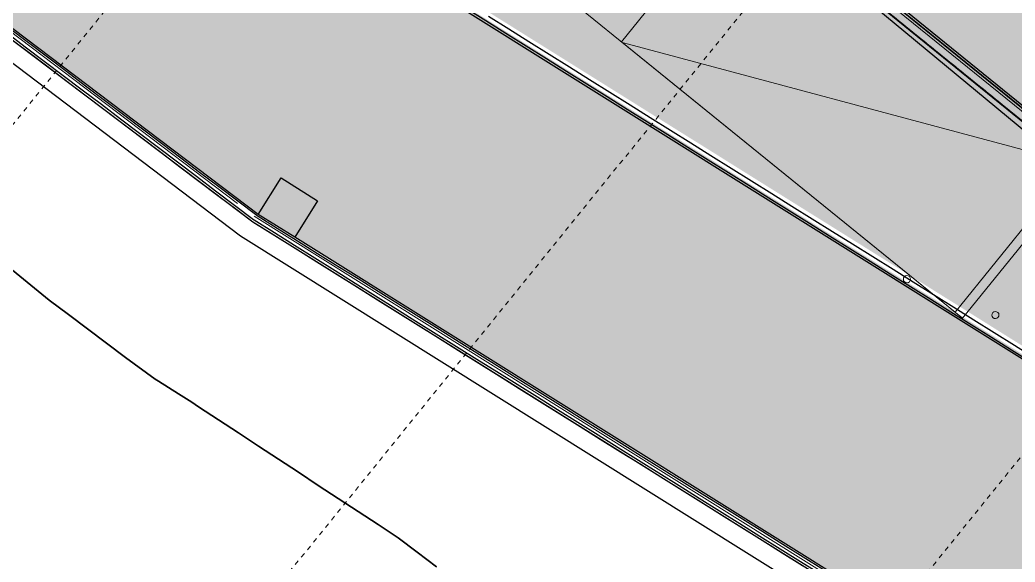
# Model space of a CAD drawing. Header units: metres. Extents: x 507649 to 508899, y 6966965 to 6967377.
# Drawn here: x 507870.9 to 507891.75, y 6967070.76 to 6967082.11 of the extents above; entities that cross this region are included whole.
import ezdxf

# ---------------------------------------------------------------- set-up
doc = ezdxf.new("R2010")
doc.units = ezdxf.units.M
doc.linetypes.add('Grid Line', pattern=[2.1, 1.2, -0.3, 0.3, -0.3])
doc.linetypes.add('Overhead', pattern=[0.004, 0.0025, -0.0015])
doc.layers.get('DEFPOINTS').update_dxf_attribs({"color": 11})
doc.layers.add('_PROP-BDY', color=6, linetype='Continuous', plot=False)
for name, color, linetype, lineweight in [('A-FLOR', 252, 'Continuous', 5), ('A-FLOR-OVHD', 252, 'Overhead', 5), ('A-WALL', 252, 'Continuous', 5), ('A-WALL-FNSH', 252, 'Continuous', 5), ('C-PRKG', 252, 'Continuous', 5)]:
    doc.layers.add(name, color=color, linetype=linetype, lineweight=lineweight)
for name, color, linetype in [('C_ARCH_BUILDING_OUTLINE', 5, 'Continuous'), ('C_TEXT_2.5', 7, 'Continuous'), ('EWS_BATTER TOP', 30, 'EARTHWORKS_Batter Ticks 1'), ('HATCH_PAVEMENT_CARPARK', 254, 'Continuous'), ('KRB_LIP', 6, 'Continuous'), ('PAV_CREST SAG', 2, 'Continuous'), ('STRINGS SWD', 81, 'Continuous'), ('TIN BORDER', 5, 'Continuous')]:
    doc.layers.add(name, color=color, linetype=linetype)
doc.layers.add('C_HATCH_PR_BUILDING', color=7, linetype='Continuous', true_color=0xffffff)
doc.layers.add('HATCH_PAVEMENT_FOOTPATH', color=7, linetype='Continuous', true_color=0xffe8a3)
doc.layers.add('S-GRID', color=47, linetype='Continuous', lineweight=5, plot=False)
doc.linetypes.add('EARTHWORKS_Batter Ticks 1', pattern='A,0.5,[9,ISOCP.shx,S=1,R=0,X=0,Y=0],3,[9,ISOCP.shx,S=0.5,R=0,X=0,Y=0],2.5', length=6)

# ---------------------------------------------------------------- blocks, each defined once
blk = doc.blocks.new('XD_HATCH')
at = {"layer": 'C_HATCH_PR_BUILDING'}
h = blk.add_hatch(color=256, dxfattribs=at)
h.dxf.hatch_style = 1
h.paths.add_polyline_path([(507766.711, 6967255.442), (507736.522, 6967229.203), (507736.707, 6967228.989), (507736.687, 6967228.971), (507782.566, 6967176.226), (507795.661, 6967161.161), (507797.004, 6967162.328), (507817.315, 6967142.708), (507816.19, 6967141.318), (507902.111, 6967071.732), (507911.801, 6967083.72), (507919.918, 6967093.76), (507927.265, 6967102.833), (507888.211, 6967134.462), (507891.102, 6967138.268), (507841.624, 6967217.742), (507824.766, 6967203.095), (507829.311, 6967190.607), (507825.752, 6967187.514), (507795.494, 6967222.404)])
at = {"layer": 'HATCH_PAVEMENT_CARPARK'}
h = blk.add_hatch(color=256, dxfattribs=at)
h.dxf.hatch_style = 1
edge = h.paths.add_edge_path()
edge.add_arc((507820.003, 6967266.085), 90.985, 212.49045, 214.43315, ccw=False)
edge.add_line((507743.26, 6967217.211), (507739.398, 6967223.586))
edge.add_line((507739.398, 6967223.586), (507735.794, 6967229.354))
edge.add_arc((507741.735, 6967233.063), 7.004, 130.4092, 211.9744, ccw=False)
edge.add_line((507737.195, 6967238.395), (507750.654, 6967250.094))
edge.add_line((507750.654, 6967250.094), (507741.05, 6967244.042))
edge.add_line((507741.05, 6967244.042), (507736.887, 6967241.488))
edge.add_line((507736.887, 6967241.488), (507736.596, 6967241.375))
edge.add_line((507736.596, 6967241.375), (507734.55, 6967240.12))
edge.add_line((507734.55, 6967240.12), (507731.321, 6967238.12))
edge.add_line((507731.321, 6967238.12), (507725.641, 6967234.654))
edge.add_line((507725.641, 6967234.654), (507731.043, 6967225.636))
edge.add_line((507731.043, 6967225.636), (507734.314, 6967220.406))
edge.add_line((507734.314, 6967220.406), (507740.71, 6967210.555))
edge.add_arc((507792.018, 6967243.469), 60.957, 212.67978, 223.00419)
edge.add_line((507747.44, 6967201.893), (507760.817, 6967187.542))
edge.add_line((507760.817, 6967187.542), (507809.449, 6967136.334))
edge.add_line((507809.449, 6967136.334), (507818.102, 6967127.228))
edge.add_line((507818.102, 6967127.228), (507823.852, 6967121.378))
edge.add_line((507823.852, 6967121.378), (507824.492, 6967120.745))
edge.add_arc((508006.447, 6967303.151), 257.643, 225.07103, 227.49079)
edge.add_line((507832.355, 6967113.225), (507846.232, 6967101.068))
edge.add_line((507846.232, 6967101.068), (507853.401, 6967095.287))
edge.add_line((507853.401, 6967095.287), (507861.259, 6967089.103))
edge.add_line((507861.259, 6967089.103), (507875.892, 6967078.04))
edge.add_line((507875.892, 6967078.04), (507894.996, 6967066.105))
edge.add_line((507894.996, 6967066.105), (507898.306, 6967064.422))
edge.add_arc((507903.258, 6967076.442), 13, 247.607, 320.5781)
edge.add_line((507913.301, 6967068.186), (507923.209, 6967080.381))
edge.add_line((507923.209, 6967080.381), (507928.884, 6967087.367))
edge.add_line((507928.884, 6967087.367), (507934.503, 6967094.285))
edge.add_arc((507925.6, 6967101.304), 11.338, 321.7466, 356.9562)
edge.add_arc((507925.051, 6967101.301), 11.886, 357.1121, 390.6511)
edge.add_line((507935.276, 6967107.361), (507928.355, 6967118.419))
edge.add_arc((507932.593, 6967121.072), 5, 172.2504, 212.042, ccw=False)
edge.add_line((507927.638, 6967121.746), (507927.905, 6967123.707))
edge.add_line((507927.905, 6967123.707), (507927.905, 6967123.707))
edge.add_line((507927.905, 6967123.707), (507928.222, 6967126.036))
edge.add_line((507928.222, 6967126.036), (507922.15, 6967126.731))
edge.add_line((507922.15, 6967126.731), (507921.982, 6967124.77))
edge.add_line((507921.982, 6967124.77), (507922.008, 6967120.889))
edge.add_arc((507933.653, 6967120.754), 11.645, 179.3346, 190.5058)
edge.add_arc((507935.181, 6967121.115), 13.214, 190.8395, 200.6804)
edge.add_arc((507934.907, 6967121.234), 13.001, 201.5983, 211.6011)
edge.add_line((507923.833, 6967114.422), (507928.422, 6967107.084))
edge.add_arc((507919.474, 6967101.5), 10.548, 18.5241, 31.9651, ccw=False)
edge.add_line((507929.475, 6967104.851), (507929.787, 6967103.654))
edge.add_line((507929.787, 6967103.654), (507929.949, 6967102.428))
edge.add_arc((507919.973, 6967101.735), 10, -10.2075, 3.9733, ccw=False)
edge.add_arc((507921.309, 6967101.319), 8.612, 334.462, 350.9422, ccw=False)
edge.add_line((507929.08, 6967097.606), (507928.501, 6967096.513))
edge.add_line((507928.501, 6967096.513), (507927.791, 6967095.501))
edge.add_line((507927.791, 6967095.501), (507924.256, 6967091.166))
edge.add_line((507924.256, 6967091.166), (507918.568, 6967084.191))
edge.add_line((507918.568, 6967084.191), (507911.58, 6967075.614))
edge.add_line((507911.58, 6967075.614), (507910.645, 6967074.541))
edge.add_line((507910.645, 6967074.541), (507910.131, 6967074.048))
edge.add_line((507910.131, 6967074.048), (507909.863, 6967073.813))
edge.add_line((507909.863, 6967073.813), (507909.587, 6967073.587))
edge.add_line((507909.587, 6967073.587), (507909.304, 6967073.367))
edge.add_line((507909.304, 6967073.367), (507909.013, 6967073.157))
edge.add_line((507909.013, 6967073.157), (507908.416, 6967072.764))
edge.add_line((507908.416, 6967072.764), (507907.795, 6967072.408))
edge.add_line((507907.795, 6967072.408), (507907.154, 6967072.091))
edge.add_line((507907.154, 6967072.091), (507906.825, 6967071.948))
edge.add_line((507906.825, 6967071.948), (507906.493, 6967071.814))
edge.add_line((507906.493, 6967071.814), (507905.816, 6967071.577))
edge.add_line((507905.816, 6967071.577), (507905.127, 6967071.382))
edge.add_line((507905.127, 6967071.382), (507904.429, 6967071.208))
edge.add_line((507904.429, 6967071.208), (507903.012, 6967071.034))
edge.add_line((507903.012, 6967071.034), (507901.581, 6967071.056))
edge.add_line((507901.581, 6967071.056), (507900.489, 6967071.127))
edge.add_line((507900.489, 6967071.127), (507899.41, 6967071.292))
edge.add_line((507899.41, 6967071.292), (507898.989, 6967071.383))
edge.add_line((507898.989, 6967071.383), (507898.134, 6967071.614))
edge.add_line((507898.134, 6967071.614), (507897.297, 6967071.904))
edge.add_line((507897.297, 6967071.904), (507895.368, 6967072.947))
edge.add_line((507895.368, 6967072.947), (507879.298, 6967082.987))
edge.add_line((507879.298, 6967082.987), (507866.995, 6967092.289))
edge.add_line((507866.995, 6967092.289), (507856.54, 6967100.453))
edge.add_line((507856.54, 6967100.453), (507836.168, 6967117.777))
edge.add_line((507836.168, 6967117.777), (507828.863, 6967124.875))
edge.add_line((507828.863, 6967124.875), (507821.037, 6967132.845))
edge.add_line((507821.037, 6967132.845), (507813.741, 6967140.457))
edge.add_line((507813.741, 6967140.457), (507815.658, 6967142.761))
edge.add_line((507815.658, 6967142.761), (507797.065, 6967160.683))
edge.add_line((507797.065, 6967160.683), (507795.715, 6967159.508))
edge.add_line((507795.715, 6967159.508), (507754.472, 6967202.936))
edge.add_line((507754.472, 6967202.936), (507751.459, 6967206.268))
edge.add_arc((507819.868, 6967266.093), 90.877, 214.4857, 221.17028, ccw=False)
at = {"layer": 'HATCH_PAVEMENT_FOOTPATH'}
h = blk.add_hatch(color=256, dxfattribs=at)
h.dxf.hatch_style = 1
h.paths.add_polyline_path([(507816.19, 6967141.318), (507817.315, 6967142.708), (507797.004, 6967162.328), (507795.661, 6967161.161), (507782.566, 6967176.226), (507736.687, 6967228.971), (507736.707, 6967228.989), (507736.521, 6967229.201), (507736.245, 6967228.918), (507736.554, 6967228.404), (507736.811, 6967227.975), (507737.068, 6967227.546), (507737.326, 6967227.118), (507737.583, 6967226.689), (507737.846, 6967226.25), (507738.098, 6967225.832), (507738.355, 6967225.403), (507738.613, 6967224.974), (507738.87, 6967224.546), (507739.128, 6967224.117), (507739.435, 6967223.606), (507739.647, 6967223.266), (507739.913, 6967222.842), (507740.178, 6967222.419), (507740.444, 6967221.995), (507740.709, 6967221.571), (507740.974, 6967221.147), (507741.24, 6967220.723), (507741.411, 6967220.45), (507741.505, 6967220.3), (507741.77, 6967219.876), (507742.035, 6967219.452), (507742.301, 6967219.028), (507742.566, 6967218.604), (507742.831, 6967218.18), (507743.096, 6967217.756), (507743.387, 6967217.291), (507743.629, 6967216.913), (507743.901, 6967216.494), (507744.224, 6967216), (507744.45, 6967215.66), (507744.728, 6967215.246), (507745.084, 6967214.723), (507745.292, 6967214.422), (507745.577, 6967214.012), (507745.865, 6967213.604), (507746.155, 6967213.198), (507746.447, 6967212.793), (507746.741, 6967212.39), (507747.038, 6967211.989), (507747.337, 6967211.589), (507747.638, 6967211.19), (507747.941, 6967210.794), (507748.246, 6967210.399), (507748.554, 6967210.006), (507748.863, 6967209.614), (507749.175, 6967209.224), (507749.489, 6967208.836), (507749.805, 6967208.45), (507750.123, 6967208.065), (507750.444, 6967207.683), (507750.766, 6967207.301), (507751.091, 6967206.922), (507751.417, 6967206.545), (507751.571, 6967206.368), (507751.748, 6967206.173), (507752.418, 6967205.431), (507753.089, 6967204.689), (507753.759, 6967203.947), (507754.582, 6967203.038), (507755.112, 6967202.479), (507755.8, 6967201.754), (507756.489, 6967201.029), (507757.178, 6967200.304), (507757.866, 6967199.579), (507758.555, 6967198.854), (507758.732, 6967198.667), (507759.244, 6967198.129), (507759.932, 6967197.404), (507760.621, 6967196.679), (507761.31, 6967195.953), (507761.998, 6967195.228), (507762.687, 6967194.503), (507763.375, 6967193.778), (507764.064, 6967193.053), (507764.753, 6967192.328), (507765.276, 6967191.777), (507765.441, 6967191.603), (507766.13, 6967190.878), (507766.819, 6967190.153), (507767.507, 6967189.428), (507768.196, 6967188.702), (507768.885, 6967187.977), (507769.573, 6967187.252), (507770.262, 6967186.527), (507770.951, 6967185.802), (507771.639, 6967185.077), (507772.328, 6967184.352), (507773.016, 6967183.627), (507773.705, 6967182.902), (507774.394, 6967182.176), (507775.082, 6967181.451), (507775.771, 6967180.726), (507776.46, 6967180.001), (507777.148, 6967179.276), (507777.837, 6967178.551), (507778.526, 6967177.826), (507779.214, 6967177.101), (507779.903, 6967176.376), (507780.591, 6967175.651), (507781.28, 6967174.925), (507781.969, 6967174.2), (507782.657, 6967173.475), (507783.346, 6967172.75), (507784.035, 6967172.025), (507784.723, 6967171.3), (507785.412, 6967170.575), (507786.101, 6967169.85), (507786.789, 6967169.125), (507787.478, 6967168.399), (507788.166, 6967167.674), (507788.855, 6967166.949), (507789.544, 6967166.224), (507790.232, 6967165.499), (507790.921, 6967164.774), (507791.61, 6967164.049), (507792.298, 6967163.324), (507792.987, 6967162.599), (507793.676, 6967161.874), (507794.364, 6967161.148), (507795.053, 6967160.423), (507795.725, 6967159.716), (507796.281, 6967160.199), (507797.07, 6967160.886), (507797.235, 6967160.727), (507797.955, 6967160.033), (507798.675, 6967159.339), (507799.395, 6967158.645), (507800.115, 6967157.951), (507800.835, 6967157.257), (507801.555, 6967156.563), (507802.275, 6967155.869), (507802.995, 6967155.175), (507803.715, 6967154.481), (507804.435, 6967153.787), (507805.155, 6967153.093), (507805.875, 6967152.399), (507806.595, 6967151.705), (507807.315, 6967151.011), (507808.035, 6967150.317), (507808.755, 6967149.623), (507809.475, 6967148.929), (507810.195, 6967148.235), (507810.915, 6967147.541), (507811.635, 6967146.847), (507812.355, 6967146.153), (507813.074, 6967145.459), (507813.794, 6967144.765), (507814.514, 6967144.071), (507815.234, 6967143.377), (507815.861, 6967142.774), (507815.606, 6967142.459), (507814.977, 6967141.681), (507814.348, 6967140.904), (507813.941, 6967140.466), (507814.091, 6967140.308), (507816.88, 6967137.44), (507817.569, 6967136.715), (507818.257, 6967135.99), (507818.946, 6967135.265), (507819.635, 6967134.54), (507820.323, 6967133.815), (507821.145, 6967132.95), (507821.708, 6967132.376), (507822.409, 6967131.662), (507823.11, 6967130.949), (507823.81, 6967130.235), (507824.511, 6967129.521), (507825.211, 6967128.808), (507825.912, 6967128.094), (507826.613, 6967127.381), (507827.313, 6967126.667), (507828.014, 6967125.954), (507828.714, 6967125.24), (507828.968, 6967124.982), (507829.423, 6967124.54), (507830.14, 6967123.843), (507830.858, 6967123.146), (507831.575, 6967122.449), (507832.292, 6967121.752), (507833.009, 6967121.055), (507833.726, 6967120.358), (507834.444, 6967119.662), (507835.161, 6967118.965), (507835.878, 6967118.268), (507836.269, 6967117.888), (507836.608, 6967117.6), (507837.37, 6967116.952), (507838.132, 6967116.304), (507838.893, 6967115.656), (507839.655, 6967115.009), (507840.417, 6967114.361), (507841.179, 6967113.713), (507841.941, 6967113.065), (507842.702, 6967112.417), (507843.464, 6967111.77), (507844.226, 6967111.122), (507844.988, 6967110.474), (507845.75, 6967109.826), (507846.511, 6967109.178), (507847.273, 6967108.531), (507848.035, 6967107.883), (507848.797, 6967107.235), (507849.559, 6967106.587), (507850.32, 6967105.939), (507851.082, 6967105.291), (507851.844, 6967104.644), (507852.606, 6967103.996), (507853.368, 6967103.348), (507854.129, 6967102.7), (507854.891, 6967102.052), (507855.653, 6967101.405), (507856.415, 6967100.757), (507856.635, 6967100.57), (507857.19, 6967100.136), (507857.979, 6967099.52), (507858.767, 6967098.905), (507859.555, 6967098.289), (507860.343, 6967097.674), (507861.131, 6967097.058), (507861.919, 6967096.443), (507862.707, 6967095.827), (507863.496, 6967095.212), (507864.284, 6967094.596), (507865.072, 6967093.981), (507865.86, 6967093.365), (507866.648, 6967092.75), (507867.086, 6967092.408), (507867.439, 6967092.141), (507868.236, 6967091.538), (507869.034, 6967090.935), (507869.832, 6967090.332), (507870.629, 6967089.729), (507871.427, 6967089.126), (507872.225, 6967088.523), (507873.022, 6967087.92), (507873.82, 6967087.317), (507874.618, 6967086.714), (507875.416, 6967086.111), (507876.213, 6967085.508), (507877.011, 6967084.905), (507877.809, 6967084.301), (507878.606, 6967083.698), (507879.394, 6967083.104), (507880.242, 6967082.574), (507881.09, 6967082.045), (507881.938, 6967081.515), (507882.786, 6967080.985), (507883.634, 6967080.455), (507884.482, 6967079.925), (507885.331, 6967079.395), (507886.179, 6967078.865), (507887.027, 6967078.335), (507887.875, 6967077.806), (507888.723, 6967077.276), (507889.571, 6967076.746), (507890.419, 6967076.216), (507890.786, 6967075.987), (507891.267, 6967075.686), (507892.115, 6967075.156), (507892.963, 6967074.626), (507893.811, 6967074.097), (507894.659, 6967073.567), (507895.507, 6967073.037), (507895.932, 6967072.787), (507896.368, 6967072.553), (507896.812, 6967072.337), (507897.264, 6967072.139), (507897.724, 6967071.959), (507898.191, 6967071.798), (507898.393, 6967071.735), (507898.664, 6967071.655), (507899.143, 6967071.532), (507899.625, 6967071.428), (507900.112, 6967071.343), (507900.602, 6967071.277), (507901.094, 6967071.232), (507901.587, 6967071.206), (507902.081, 6967071.2), (507902.575, 6967071.213), (507903.067, 6967071.247), (507903.173, 6967071.258), (507902.299, 6967071.964), (507902.111, 6967071.732)])
blk = doc.blocks.new('25027_BNP_Skygate Play-Sheet - 000101 - SITE PLAN')
at = {"layer": '_PROP-BDY'}
for p, q in [((-2421584.66, 4021829.31), (-2439331.96, 4015056.7)), ((-2439331.96, 4015056.7), (-2456192.9, 4006839.9))]:
    blk.add_line(p, q, dxfattribs=at)
at = {"layer": 'A-FLOR'}
for p, q in [((-2438723.82, 4014753.6), (-2421411.23, 4021360.33)), ((-2459381.52, 4004729.79), (-2439132.91, 4014597.49)), ((-2436744.36, 4009086.95), (-2453777.64, 4000786.17))]:
    blk.add_line(p, q, dxfattribs=at)
at = {"layer": 'A-FLOR-OVHD'}
blk.add_line((-2458270.57, 3995651.52), (-2354074.67, 4031529.87), dxfattribs=at)
at = {"layer": 'A-WALL'}
for p, q in [((-2416445.25, 4014283.95), (-2448810.28, 4003139.52)), ((-2448621.17, 4003204.64), (-2440111.53, 4006134.81)), ((-2447318.87, 3999422.57), (-2440152.64, 4006107.27)), ((-2440111.53, 4006134.81), (-2438809.23, 4002352.75)), ((-2434655.68, 4003624.32), (-2458127.18, 3995542.25)), ((-2434639.4, 4003577.04), (-2458063.62, 3995511.25)), ((-2448621.17, 4003204.64), (-2447318.87, 3999422.57)), ((-2435997.99, 4003109.23), (-2458110.9, 3995494.97)), ((-2448810.28, 4003139.52), (-2447507.98, 3999357.46)), ((-2438809.23, 4002352.75), (-2447318.87, 3999422.57)), ((-2440322.3, 4001831.74), (-2450122.58, 3998457.16))]:
    blk.add_line(p, q, dxfattribs=at)
at = {"layer": 'A-WALL-FNSH'}
blk.add_line((-2458052.18, 3995505.67), (-2434636.47, 4003568.53), dxfattribs=at)
at = {"layer": 'C-PRKG'}
for centre, start, end in [((-2447502, 4003695.58), 14.444752, 194.444752), ((-2447502, 4003695.58), 194.444752, 14.444752), ((-2449120.03, 4002520.01), 14.444752, 194.444752), ((-2449120.03, 4002520.01), 194.444752, 14.444752)]:
    blk.add_arc(centre, 75, start, end, dxfattribs=at)
at = {"layer": 'S-GRID', "linetype": 'Grid Line'}
for p, q in [((-2414815.67, 3959754.05), (-2443718.46, 4043691.93)), ((-2424649.04, 3956368.07), (-2453551.83, 4040305.95)), ((-2434482.41, 3952982.09), (-2463385.2, 4036919.98)), ((-2350761.18, 4032670.82), (-2480207.7, 3988097.78))]:
    blk.add_line(p, q, dxfattribs=at)
blk = doc.blocks.new('XE_ARCH')
at = {"xscale": 0.001, "yscale": 0.001, "zscale": 0.001, "rotation": 121.996}
blk.add_blockref('25027_BNP_Skygate Play-Sheet - 000101 - SITE PLAN', (509988.126, 6971273.77), dxfattribs=at)
at = {"layer": 'DEFPOINTS'}
blk.add_lwpolyline([(507766.713, 6967255.443), (507736.522, 6967229.203), (507795.661, 6967161.161), (507797.005, 6967162.329), (507817.315, 6967142.708), (507816.19, 6967141.319), (507902.084, 6967071.741), (507927.265, 6967102.832), (507888.211, 6967134.463), (507891.284, 6967138.257), (507841.636, 6967217.752), (507824.767, 6967203.096), (507829.281, 6967190.691), (507825.699, 6967187.577), (507766.713, 6967255.443)], dxfattribs=at)
blk = doc.blocks.new('A$Cbbbd136e')
at = {"layer": 'TIN BORDER'}
blk.add_lwpolyline([(507870.738, 6967076.874), (507871.125, 6967076.557), (507871.512, 6967076.24), (507871.912, 6967075.94), (507872.312, 6967075.64), (507872.712, 6967075.34), (507873.112, 6967075.04), (507873.728, 6967074.592), (507873.797, 6967074.548), (507874.22, 6967074.28), (507874.496, 6967074.106), (507874.641, 6967074.011), (507875.059, 6967073.736), (507875.477, 6967073.462), (507875.895, 6967073.188), (507876.314, 6967072.913), (507876.732, 6967072.639), (507877.15, 6967072.365), (507877.568, 6967072.09), (507877.986, 6967071.816), (507878.404, 6967071.542), (507878.822, 6967071.267), (507879.222, 6967070.964), (507879.623, 6967070.661)], dxfattribs=at)
blk = doc.blocks.new('XD_DESIGN BASE_1')
at = {"layer": 'C_ARCH_BUILDING_OUTLINE', "elevation": 5.24}
blk.add_lwpolyline([(507902.095, 6967072.072), (507919.667, 6967093.787), (507918.626, 6967094.631), (507925.899, 6967103.612), (507888.008, 6967134.433), (507891.102, 6967138.268), (507841.557, 6967217.483), (507824.94, 6967203.05), (507829.494, 6967190.536), (507825.676, 6967187.216), (507825.561, 6967187.348), (507766.697, 6967255.23), (507751.828, 6967242.078), (507736.783, 6967229.129), (507754.43, 6967208.841), (507781.975, 6967177.135), (507795.754, 6967161.44), (507797.064, 6967162.579), (507797.288, 6967162.407), (507817.659, 6967142.729), (507816.547, 6967141.356), (507902.095, 6967072.072)], dxfattribs=at)
at = {"layer": 'C_ARCH_BUILDING_OUTLINE'}
blk.add_polyline3d([(507861.059, 6967104.979, 5.19), (507863.254, 6967103.202, 5.19), (507864.704, 6967102.027, 5.19), (507881.194, 6967088.672, 5.19), (507882.644, 6967087.498, 5.19), (507893.077, 6967078.863, 5.19), (507900.601, 6967072.769, 5.19), (507900.684, 6967072.872, 5.19), (507902.111, 6967071.732, 5.19), (507919.991, 6967093.851, 5.19), (507927.265, 6967102.833, 5.19), (507927.035, 6967103.019, 5.19), (507908.24, 6967118.348, 5.19)], dxfattribs=at)
at = {"layer": 'EWS_BATTER TOP'}
blk.add_polyline3d([(507904.112, 6967063.131, 4.956), (507901.107, 6967063.343, 4.984), (507898.242, 6967064.274, 5.013), (507898.242, 6967064.274, 5.013), (507894.899, 6967065.93, 4.954), (507892.083, 6967067.689, 4.99), (507876.55, 6967077.394, 4.899), (507875.779, 6967077.875, 4.899), (507861.137, 6967088.945, 4.99), (507853.276, 6967095.131, 5.04), (507846.103, 6967100.914, 5.086)], dxfattribs=at)
at = {"layer": 'KRB_LIP'}
for points in [[(507929.858, 6967103.248, 4.907), (507929.958, 6967101.191, 4.905), (507929.958, 6967101.191, 4.905), (507929.635, 6967099.158, 4.903), (507928.902, 6967097.234, 4.902), (507927.791, 6967095.501, 4.9), (507927.791, 6967095.501, 4.9), (507924.303, 6967091.126, 4.878), (507918.634, 6967084.137, 4.843), (507911.091, 6967075.022, 4.95), (507909.12, 6967073.232, 4.95), (507906.796, 6967071.935, 4.95), (507904.239, 6967071.197, 4.95), (507901.581, 6967071.056, 4.95), (507901.581, 6967071.056, 4.95), (507899.382, 6967071.298, 4.95), (507897.259, 6967071.919, 4.95), (507895.278, 6967072.901, 4.95), (507895.278, 6967072.901, 4.95), (507879.212, 6967082.949, 4.98), (507858.979, 6967098.438, 4.98), (507851.174, 6967104.69, 4.98)], [(507906.424, 6967063.833, 4.77), (507903.696, 6967063.449, 4.801), (507900.949, 6967063.648, 4.832), (507898.306, 6967064.422, 4.863), (507898.306, 6967064.422, 4.863), (507898.306, 6967064.422, 4.863), (507894.996, 6967066.105, 4.844), (507892.188, 6967067.859, 4.881), (507876.656, 6967077.563, 4.789), (507875.892, 6967078.04, 4.789), (507861.259, 6967089.103, 4.881), (507853.401, 6967095.287, 4.931), (507846.232, 6967101.068, 4.977)]]:
    blk.add_polyline3d(points, dxfattribs=at)
at = {"layer": 'PAV_CREST SAG'}
for points in [[(507892.104, 6967074.933, 5.106), (507891.68, 6967075.199, 5.107), (507891.256, 6967075.464, 5.108), (507890.832, 6967075.729, 5.108), (507890.408, 6967075.994, 5.109), (507889.984, 6967076.259, 5.11), (507889.56, 6967076.524, 5.111), (507889.136, 6967076.789, 5.112), (507888.712, 6967077.054, 5.112), (507888.288, 6967077.32, 5.113), (507887.864, 6967077.585, 5.114), (507887.44, 6967077.85, 5.115), (507887.016, 6967078.115, 5.115), (507886.593, 6967078.38, 5.116), (507886.169, 6967078.645, 5.117), (507885.745, 6967078.91, 5.118), (507885.321, 6967079.175, 5.119), (507884.897, 6967079.441, 5.119), (507884.473, 6967079.706, 5.12), (507884.049, 6967079.971, 5.121), (507883.625, 6967080.236, 5.122), (507883.201, 6967080.501, 5.123), (507882.777, 6967080.766, 5.123), (507882.353, 6967081.031, 5.124), (507881.929, 6967081.296, 5.125), (507881.506, 6967081.562, 5.126), (507881.082, 6967081.827, 5.127), (507880.658, 6967082.092, 5.127), (507880.234, 6967082.357, 5.128)], [(507892.104, 6967074.933, 5.106), (507891.68, 6967075.199, 5.107), (507891.256, 6967075.464, 5.108), (507890.832, 6967075.729, 5.108), (507890.408, 6967075.994, 5.109), (507889.984, 6967076.259, 5.11), (507889.56, 6967076.524, 5.111), (507889.136, 6967076.789, 5.112), (507888.712, 6967077.054, 5.112), (507888.288, 6967077.32, 5.113), (507887.864, 6967077.585, 5.114), (507887.44, 6967077.85, 5.115), (507887.016, 6967078.115, 5.115), (507886.593, 6967078.38, 5.116), (507886.169, 6967078.645, 5.117), (507885.745, 6967078.91, 5.118), (507885.321, 6967079.175, 5.119), (507884.897, 6967079.441, 5.119), (507884.473, 6967079.706, 5.12), (507884.049, 6967079.971, 5.121), (507883.625, 6967080.236, 5.122), (507883.201, 6967080.501, 5.123), (507882.777, 6967080.766, 5.123), (507882.353, 6967081.031, 5.124), (507881.929, 6967081.296, 5.125), (507881.506, 6967081.562, 5.126), (507881.082, 6967081.827, 5.127), (507880.658, 6967082.092, 5.127), (507880.234, 6967082.357, 5.128)], [(507892.104, 6967074.933, 5.106), (507891.68, 6967075.199, 5.107), (507891.256, 6967075.464, 5.108), (507890.832, 6967075.729, 5.108), (507890.408, 6967075.994, 5.109), (507889.984, 6967076.259, 5.11), (507889.56, 6967076.524, 5.111), (507889.136, 6967076.789, 5.112), (507888.712, 6967077.054, 5.112), (507888.288, 6967077.32, 5.113), (507887.864, 6967077.585, 5.114), (507887.44, 6967077.85, 5.115), (507887.016, 6967078.115, 5.115), (507886.593, 6967078.38, 5.116), (507886.169, 6967078.645, 5.117), (507885.745, 6967078.91, 5.118), (507885.321, 6967079.175, 5.119), (507884.897, 6967079.441, 5.119), (507884.473, 6967079.706, 5.12), (507884.049, 6967079.971, 5.121), (507883.625, 6967080.236, 5.122), (507883.201, 6967080.501, 5.123), (507882.777, 6967080.766, 5.123), (507882.353, 6967081.031, 5.124), (507881.929, 6967081.296, 5.125), (507881.506, 6967081.562, 5.126), (507881.082, 6967081.827, 5.127), (507880.658, 6967082.092, 5.127), (507880.234, 6967082.357, 5.128)], [(507892.162, 6967075.027, 5.106), (507891.738, 6967075.292, 5.107), (507891.314, 6967075.557, 5.108), (507890.89, 6967075.822, 5.108), (507890.466, 6967076.087, 5.109), (507890.042, 6967076.352, 5.11), (507889.618, 6967076.617, 5.111), (507889.194, 6967076.883, 5.112), (507888.77, 6967077.148, 5.112), (507888.347, 6967077.413, 5.113), (507887.923, 6967077.678, 5.114), (507887.499, 6967077.943, 5.115), (507887.075, 6967078.208, 5.115), (507886.651, 6967078.473, 5.116), (507886.227, 6967078.738, 5.117), (507885.803, 6967079.004, 5.118), (507885.379, 6967079.269, 5.119), (507884.955, 6967079.534, 5.119), (507884.531, 6967079.799, 5.12), (507884.107, 6967080.064, 5.121), (507883.683, 6967080.329, 5.122), (507883.26, 6967080.594, 5.123), (507882.836, 6967080.859, 5.123), (507882.412, 6967081.125, 5.124), (507881.988, 6967081.39, 5.125), (507881.564, 6967081.655, 5.126), (507881.14, 6967081.92, 5.127), (507880.716, 6967082.185, 5.127)], [(507892.162, 6967075.027, 5.106), (507891.738, 6967075.292, 5.107), (507891.314, 6967075.557, 5.108), (507890.89, 6967075.822, 5.108), (507890.466, 6967076.087, 5.109), (507890.042, 6967076.352, 5.11), (507889.618, 6967076.617, 5.111), (507889.194, 6967076.883, 5.112), (507888.77, 6967077.148, 5.112), (507888.347, 6967077.413, 5.113), (507887.923, 6967077.678, 5.114), (507887.499, 6967077.943, 5.115), (507887.075, 6967078.208, 5.115), (507886.651, 6967078.473, 5.116), (507886.227, 6967078.738, 5.117), (507885.803, 6967079.004, 5.118), (507885.379, 6967079.269, 5.119), (507884.955, 6967079.534, 5.119), (507884.531, 6967079.799, 5.12), (507884.107, 6967080.064, 5.121), (507883.683, 6967080.329, 5.122), (507883.26, 6967080.594, 5.123), (507882.836, 6967080.859, 5.123), (507882.412, 6967081.125, 5.124), (507881.988, 6967081.39, 5.125), (507881.564, 6967081.655, 5.126), (507881.14, 6967081.92, 5.127), (507880.716, 6967082.185, 5.127)], [(507892.162, 6967075.027, 5.106), (507891.738, 6967075.292, 5.107), (507891.314, 6967075.557, 5.108), (507890.89, 6967075.822, 5.108), (507890.466, 6967076.087, 5.109), (507890.042, 6967076.352, 5.11), (507889.618, 6967076.617, 5.111), (507889.194, 6967076.883, 5.112), (507888.77, 6967077.148, 5.112), (507888.347, 6967077.413, 5.113), (507887.923, 6967077.678, 5.114), (507887.499, 6967077.943, 5.115), (507887.075, 6967078.208, 5.115), (507886.651, 6967078.473, 5.116), (507886.227, 6967078.738, 5.117), (507885.803, 6967079.004, 5.118), (507885.379, 6967079.269, 5.119), (507884.955, 6967079.534, 5.119), (507884.531, 6967079.799, 5.12), (507884.107, 6967080.064, 5.121), (507883.683, 6967080.329, 5.122), (507883.26, 6967080.594, 5.123), (507882.836, 6967080.859, 5.123), (507882.412, 6967081.125, 5.124), (507881.988, 6967081.39, 5.125), (507881.564, 6967081.655, 5.126), (507881.14, 6967081.92, 5.127), (507880.716, 6967082.185, 5.127)], [(507887.677, 6967070.501, 5.004), (507887.253, 6967070.765, 5.002), (507886.829, 6967071.03, 4.999), (507886.405, 6967071.295, 4.997), (507885.981, 6967071.56, 4.994), (507885.557, 6967071.825, 4.992), (507885.133, 6967072.09, 4.989), (507884.709, 6967072.355, 4.987), (507884.285, 6967072.62, 4.984), (507883.861, 6967072.885, 4.982), (507883.437, 6967073.15, 4.979), (507883.013, 6967073.415, 4.977), (507882.589, 6967073.68, 4.974), (507882.165, 6967073.945, 4.972), (507881.741, 6967074.21, 4.969), (507881.317, 6967074.475, 4.967), (507880.893, 6967074.739, 4.964), (507880.469, 6967075.004, 4.962), (507880.044, 6967075.269, 4.959), (507879.62, 6967075.534, 4.957), (507879.196, 6967075.799, 4.954), (507878.772, 6967076.064, 4.952), (507878.348, 6967076.329, 4.949), (507877.924, 6967076.594, 4.947), (507877.5, 6967076.859, 4.944), (507877.076, 6967077.124, 4.942), (507876.652, 6967077.389, 4.939), (507876.576, 6967077.436, 4.939), (507876.228, 6967077.654, 4.939), (507875.807, 6967077.917, 4.939), (507875.794, 6967077.927, 4.939), (507875.395, 6967078.229, 4.942), (507874.996, 6967078.53, 4.944), (507874.597, 6967078.832, 4.947), (507874.198, 6967079.133, 4.949), (507873.799, 6967079.435, 4.952), (507873.401, 6967079.736, 4.954), (507873.002, 6967080.038, 4.957), (507872.603, 6967080.339, 4.959), (507872.204, 6967080.641, 4.962), (507871.805, 6967080.942, 4.964), (507871.406, 6967081.244, 4.967), (507871.007, 6967081.545, 4.969), (507870.609, 6967081.847, 4.972)], [(507887.677, 6967070.501, 5.004), (507887.253, 6967070.765, 5.002), (507886.829, 6967071.03, 4.999), (507886.405, 6967071.295, 4.997), (507885.981, 6967071.56, 4.994), (507885.557, 6967071.825, 4.992), (507885.133, 6967072.09, 4.989), (507884.709, 6967072.355, 4.987), (507884.285, 6967072.62, 4.984), (507883.861, 6967072.885, 4.982), (507883.437, 6967073.15, 4.979), (507883.013, 6967073.415, 4.977), (507882.589, 6967073.68, 4.974), (507882.165, 6967073.945, 4.972), (507881.741, 6967074.21, 4.969), (507881.317, 6967074.475, 4.967), (507880.893, 6967074.739, 4.964), (507880.469, 6967075.004, 4.962), (507880.044, 6967075.269, 4.959), (507879.62, 6967075.534, 4.957), (507879.196, 6967075.799, 4.954), (507878.772, 6967076.064, 4.952), (507878.348, 6967076.329, 4.949), (507877.924, 6967076.594, 4.947), (507877.5, 6967076.859, 4.944), (507877.076, 6967077.124, 4.942), (507876.652, 6967077.389, 4.939), (507876.576, 6967077.436, 4.939), (507876.228, 6967077.654, 4.939), (507875.807, 6967077.917, 4.939), (507875.794, 6967077.927, 4.939), (507875.395, 6967078.229, 4.942), (507874.996, 6967078.53, 4.944), (507874.597, 6967078.832, 4.947), (507874.198, 6967079.133, 4.949), (507873.799, 6967079.435, 4.952), (507873.401, 6967079.736, 4.954), (507873.002, 6967080.038, 4.957), (507872.603, 6967080.339, 4.959), (507872.204, 6967080.641, 4.962), (507871.805, 6967080.942, 4.964), (507871.406, 6967081.244, 4.967), (507871.007, 6967081.545, 4.969), (507870.609, 6967081.847, 4.972)], [(507887.735, 6967070.594, 5.004), (507887.311, 6967070.859, 5.002), (507886.887, 6967071.124, 4.999), (507886.463, 6967071.389, 4.997), (507886.039, 6967071.654, 4.994), (507885.615, 6967071.919, 4.992), (507885.191, 6967072.183, 4.989), (507884.767, 6967072.448, 4.987), (507884.343, 6967072.713, 4.984), (507883.919, 6967072.978, 4.982), (507883.495, 6967073.243, 4.979), (507883.071, 6967073.508, 4.977), (507882.647, 6967073.773, 4.974), (507882.223, 6967074.038, 4.972), (507881.799, 6967074.303, 4.969), (507881.375, 6967074.568, 4.967), (507880.951, 6967074.833, 4.964), (507880.527, 6967075.098, 4.962), (507880.103, 6967075.363, 4.959), (507879.679, 6967075.628, 4.957), (507879.255, 6967075.892, 4.954), (507878.831, 6967076.157, 4.952), (507878.407, 6967076.422, 4.949), (507877.983, 6967076.687, 4.947), (507877.559, 6967076.952, 4.944), (507877.134, 6967077.217, 4.942), (507876.71, 6967077.482, 4.939), (507876.635, 6967077.529, 4.939), (507876.286, 6967077.747, 4.939), (507875.87, 6967078.007, 4.939), (507875.86, 6967078.015, 4.939), (507875.461, 6967078.316, 4.942), (507875.062, 6967078.618, 4.944), (507874.663, 6967078.919, 4.947), (507874.265, 6967079.221, 4.949), (507873.866, 6967079.522, 4.952), (507873.467, 6967079.824, 4.954), (507873.068, 6967080.125, 4.957), (507872.669, 6967080.427, 4.959), (507872.27, 6967080.729, 4.962), (507871.872, 6967081.03, 4.964), (507871.473, 6967081.332, 4.967), (507871.074, 6967081.633, 4.969), (507870.675, 6967081.935, 4.972)], [(507887.735, 6967070.594, 5.004), (507887.311, 6967070.859, 5.002), (507886.887, 6967071.124, 4.999), (507886.463, 6967071.389, 4.997), (507886.039, 6967071.654, 4.994), (507885.615, 6967071.919, 4.992), (507885.191, 6967072.183, 4.989), (507884.767, 6967072.448, 4.987), (507884.343, 6967072.713, 4.984), (507883.919, 6967072.978, 4.982), (507883.495, 6967073.243, 4.979), (507883.071, 6967073.508, 4.977), (507882.647, 6967073.773, 4.974), (507882.223, 6967074.038, 4.972), (507881.799, 6967074.303, 4.969), (507881.375, 6967074.568, 4.967), (507880.951, 6967074.833, 4.964), (507880.527, 6967075.098, 4.962), (507880.103, 6967075.363, 4.959), (507879.679, 6967075.628, 4.957), (507879.255, 6967075.892, 4.954), (507878.831, 6967076.157, 4.952), (507878.407, 6967076.422, 4.949), (507877.983, 6967076.687, 4.947), (507877.559, 6967076.952, 4.944), (507877.134, 6967077.217, 4.942), (507876.71, 6967077.482, 4.939), (507876.635, 6967077.529, 4.939), (507876.286, 6967077.747, 4.939), (507875.87, 6967078.007, 4.939), (507875.86, 6967078.015, 4.939), (507875.461, 6967078.316, 4.942), (507875.062, 6967078.618, 4.944), (507874.663, 6967078.919, 4.947), (507874.265, 6967079.221, 4.949), (507873.866, 6967079.522, 4.952), (507873.467, 6967079.824, 4.954), (507873.068, 6967080.125, 4.957), (507872.669, 6967080.427, 4.959), (507872.27, 6967080.729, 4.962), (507871.872, 6967081.03, 4.964), (507871.473, 6967081.332, 4.967), (507871.074, 6967081.633, 4.969), (507870.675, 6967081.935, 4.972)], [(507879.623, 6967070.661, 3.569), (507879.222, 6967070.964, 3.581), (507878.822, 6967071.267, 3.594), (507878.404, 6967071.542, 3.595), (507877.986, 6967071.816, 3.596), (507877.568, 6967072.09, 3.598), (507877.15, 6967072.365, 3.599), (507876.732, 6967072.639, 3.6), (507876.314, 6967072.913, 3.601), (507875.895, 6967073.188, 3.602), (507875.477, 6967073.462, 3.604), (507875.059, 6967073.736, 3.605), (507874.641, 6967074.011, 3.606), (507874.496, 6967074.106, 3.606), (507874.22, 6967074.28, 3.607), (507873.797, 6967074.548, 3.608), (507873.728, 6967074.592, 3.608), (507873.112, 6967075.04, 3.611), (507872.712, 6967075.34, 3.613), (507872.312, 6967075.64, 3.615), (507871.912, 6967075.94, 3.616), (507871.512, 6967076.24, 3.618), (507871.125, 6967076.557, 3.627), (507870.738, 6967076.874, 3.636)], [(507879.623, 6967070.661, 3.569), (507879.222, 6967070.964, 3.581), (507878.822, 6967071.267, 3.594), (507878.404, 6967071.542, 3.595), (507877.986, 6967071.816, 3.596), (507877.568, 6967072.09, 3.598), (507877.15, 6967072.365, 3.599), (507876.732, 6967072.639, 3.6), (507876.314, 6967072.913, 3.601), (507875.895, 6967073.188, 3.602), (507875.477, 6967073.462, 3.604), (507875.059, 6967073.736, 3.605), (507874.641, 6967074.011, 3.606), (507874.496, 6967074.106, 3.606), (507874.22, 6967074.28, 3.607), (507873.797, 6967074.548, 3.608), (507873.728, 6967074.592, 3.608), (507873.112, 6967075.04, 3.611), (507872.712, 6967075.34, 3.613), (507872.312, 6967075.64, 3.615), (507871.912, 6967075.94, 3.616), (507871.512, 6967076.24, 3.618), (507871.125, 6967076.557, 3.627), (507870.738, 6967076.874, 3.636)], [(507887.298, 6967070.678, 4.962), (507886.874, 6967070.943, 4.96), (507886.45, 6967071.208, 4.957), (507886.026, 6967071.473, 4.955), (507885.602, 6967071.738, 4.952), (507885.178, 6967072.003, 4.95), (507884.754, 6967072.268, 4.947), (507884.33, 6967072.533, 4.945), (507883.906, 6967072.798, 4.942), (507883.482, 6967073.063, 4.94), (507883.058, 6967073.328, 4.937), (507882.634, 6967073.593, 4.935), (507882.21, 6967073.858, 4.932), (507881.786, 6967074.123, 4.93), (507881.361, 6967074.388, 4.927), (507880.937, 6967074.652, 4.925), (507880.513, 6967074.917, 4.922), (507880.089, 6967075.182, 4.92), (507879.665, 6967075.447, 4.917), (507879.241, 6967075.712, 4.915), (507878.817, 6967075.977, 4.912), (507878.393, 6967076.242, 4.91), (507877.969, 6967076.507, 4.907), (507877.545, 6967076.772, 4.905), (507877.121, 6967077.037, 4.902), (507876.697, 6967077.302, 4.9), (507876.55, 6967077.394, 4.899), (507876.273, 6967077.567, 4.899), (507875.849, 6967077.832, 4.899), (507875.779, 6967077.875, 4.899), (507875.446, 6967078.127, 4.901), (507875.047, 6967078.429, 4.903), (507874.648, 6967078.73, 4.906), (507874.249, 6967079.032, 4.908), (507873.851, 6967079.333, 4.911), (507873.452, 6967079.635, 4.913), (507873.053, 6967079.936, 4.916), (507872.654, 6967080.238, 4.918), (507872.255, 6967080.539, 4.921), (507871.856, 6967080.841, 4.923), (507871.458, 6967081.142, 4.926), (507871.059, 6967081.444, 4.928), (507870.66, 6967081.746, 4.931)], [(507887.298, 6967070.678, 4.962), (507886.874, 6967070.943, 4.96), (507886.45, 6967071.208, 4.957), (507886.026, 6967071.473, 4.955), (507885.602, 6967071.738, 4.952), (507885.178, 6967072.003, 4.95), (507884.754, 6967072.268, 4.947), (507884.33, 6967072.533, 4.945), (507883.906, 6967072.798, 4.942), (507883.482, 6967073.063, 4.94), (507883.058, 6967073.328, 4.937), (507882.634, 6967073.593, 4.935), (507882.21, 6967073.858, 4.932), (507881.786, 6967074.123, 4.93), (507881.361, 6967074.388, 4.927), (507880.937, 6967074.652, 4.925), (507880.513, 6967074.917, 4.922), (507880.089, 6967075.182, 4.92), (507879.665, 6967075.447, 4.917), (507879.241, 6967075.712, 4.915), (507878.817, 6967075.977, 4.912), (507878.393, 6967076.242, 4.91), (507877.969, 6967076.507, 4.907), (507877.545, 6967076.772, 4.905), (507877.121, 6967077.037, 4.902), (507876.697, 6967077.302, 4.9), (507876.55, 6967077.394, 4.899), (507876.273, 6967077.567, 4.899), (507875.849, 6967077.832, 4.899), (507875.779, 6967077.875, 4.899), (507875.446, 6967078.127, 4.901), (507875.047, 6967078.429, 4.903), (507874.648, 6967078.73, 4.906), (507874.249, 6967079.032, 4.908), (507873.851, 6967079.333, 4.911), (507873.452, 6967079.635, 4.913), (507873.053, 6967079.936, 4.916), (507872.654, 6967080.238, 4.918), (507872.255, 6967080.539, 4.921), (507871.856, 6967080.841, 4.923), (507871.458, 6967081.142, 4.926), (507871.059, 6967081.444, 4.928), (507870.66, 6967081.746, 4.931)], [(507879.623, 6967070.661, 3.569), (507879.222, 6967070.964, 3.581), (507878.822, 6967071.267, 3.594), (507878.404, 6967071.542, 3.595), (507877.986, 6967071.816, 3.596), (507877.568, 6967072.09, 3.598), (507877.15, 6967072.365, 3.599), (507876.732, 6967072.639, 3.6), (507876.314, 6967072.913, 3.601), (507875.895, 6967073.188, 3.602), (507875.477, 6967073.462, 3.604), (507875.059, 6967073.736, 3.605), (507874.641, 6967074.011, 3.606), (507874.496, 6967074.106, 3.606), (507874.22, 6967074.28, 3.607), (507873.797, 6967074.548, 3.608), (507873.728, 6967074.592, 3.608), (507873.112, 6967075.04, 3.611), (507872.712, 6967075.34, 3.613), (507872.312, 6967075.64, 3.615), (507871.912, 6967075.94, 3.616), (507871.512, 6967076.24, 3.618), (507871.125, 6967076.557, 3.627), (507870.738, 6967076.874, 3.636)]]:
    blk.add_polyline3d(points, dxfattribs=at)
at = {"layer": 'STRINGS SWD', "elevation": 4.789}
blk.add_lwpolyline([(507875.892, 6967078.04), (507876.369, 6967078.804), (507877.133, 6967078.327), (507876.656, 6967077.563)], close=True, dxfattribs=at)
at = {"layer": 'TIN BORDER'}
blk.add_blockref('A$Cbbbd136e', (0, 0), dxfattribs=at)

msp = doc.modelspace()

# ---------------------------------------------------------------- block references
at = {"layer": 'C_TEXT_2.5'}
msp.add_blockref('XD_HATCH', (0, 0), dxfattribs=at)

# ---------------------------------------------------------------- next in the draw order: block references
msp.add_blockref('XE_ARCH', (0, 0), dxfattribs=at)

# ---------------------------------------------------------------- next in the draw order: block references
msp.add_blockref('XD_DESIGN BASE_1', (0, 0), dxfattribs=at)

doc.saveas('drawing.dxf')
